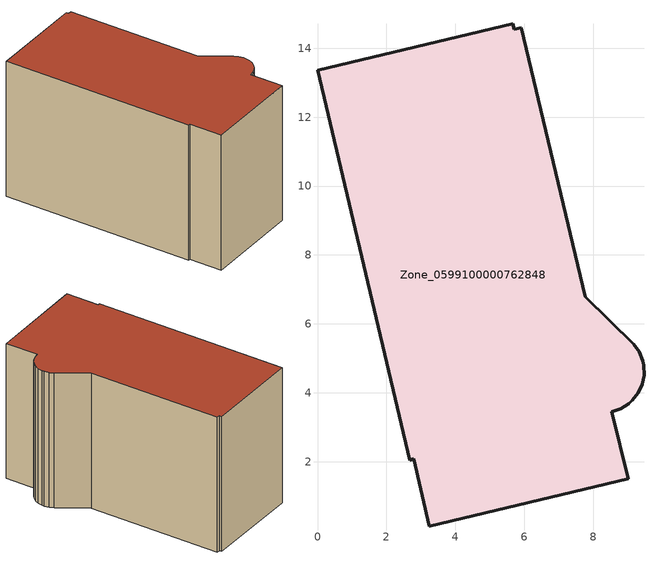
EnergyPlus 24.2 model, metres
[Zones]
Zone_0599100000762848
 floor ground (C_G): 9.01,1.51 3.25,0.13 2.8,2.09 2.68,2.04 0,13.36 5.67,14.7 5.71,14.55 5.91,14.59 7.77,6.79 9.18,5.41 9.34,5.18 9.44,4.93 9.47,4.79 9.47,4.52 9.42,4.25 9.31,4 9.14,3.78 9.03,3.69 8.8,3.54 8.54,3.45 z0
 wall outside (C_F): 8.8,3.54 9.03,3.69 9.14,3.78 9.31,4 9.42,4.25 9.47,4.52 9.47,4.79 9.44,4.93 9.34,5.18 9.18,5.41 7.77,6.79 5.91,14.59 5.71,14.55 5.67,14.7 0,13.36 2.68,2.04 2.8,2.09 3.25,0.13 9.01,1.51 8.54,3.45 8.8,3.54 z0:8.49
 roof outside (C_R): 3.25,0.13 9.01,1.51 8.54,3.45 8.8,3.54 9.03,3.69 9.14,3.78 9.31,4 9.42,4.25 9.47,4.52 9.47,4.79 9.44,4.93 9.34,5.18 9.18,5.41 7.77,6.79 5.91,14.59 5.71,14.55 5.67,14.7 0,13.36 2.68,2.04 2.8,2.09 z8.49
[BUILDING]
Pand.0599100000762848: North Axis=0; Terrain=City; Loads Convergence Tolerance Value=0.04; Temperature Convergence Tolerance Value=0.4; Solar Distribution=FullExterior; Maximum Number of Warmup Days=25; Minimum Number of Warmup Days=1
[Site:Location]
Rotterdam.The.Hague.AP_ZH_NLD Design_Conditions: Latitude=51.96; Longitude=4.45; Time Zone=1; Elevation=-4.5
[SITE:GROUNDTEMPERATURE:BUILDINGSURFACE]
18, 18, 18, 18, 18, 18, 18, 18, 18, 18, 18, 18
[MATERIAL] Thermal Absorptance=0.9; Solar Absorptance=0.7; Visible Absorptance=0.7
Name | Roughness | Thickness | Conductivity | Density | Specific Heat
G.D.1992-2005 | MediumSmooth | 0.15 | 0.06 | 540 | 1210
F.D.1992-2005 | Rough | 0.3 | 0.12 | 1920 | 840
R.D.1992-2005 | MediumRough | 0.2 | 0.08 | 1500 | 1000
[CONSTRUCTION]
C_G: G.D.1992-2005
C_F: F.D.1992-2005
C_R: R.D.1992-2005
[ZONE]
Zone_0599100000762848: Type=1; Multiplier=1; Ceiling Height=Autocalculate; Volume=Autocalculate; Floor Area=autocalculate; Part of Total Floor Area=Yes
[ZONEINFILTRATION:DESIGNFLOWRATE]
Infil_Zone_0599100000762848: Zone or ZoneList or Space or SpaceList=Zone_0599100000762848; Schedule=AlwaysOn; Design Flow Rate Calculation Method=Flow/Area; Flow Rate per Floor Area=0.0021; Constant Term Coefficient=1; Temperature Term Coefficient=0; Velocity Term Coefficient=0; Velocity Squared Term Coefficient=0
[HVACTEMPLATE:ZONE:IDEALLOADSAIRSYSTEM]
Zone_0599100000762848: Maximum Heating Supply Air Temperature=50; Minimum Cooling Supply Air Temperature=13; Maximum Heating Supply Air Humidity Ratio=0.0156; Minimum Cooling Supply Air Humidity Ratio=0.0077; Heating Limit=NoLimit; Cooling Limit=NoLimit; Dehumidification Control Type=ConstantSensibleHeatRatio; Cooling Sensible Heat Ratio=0.7; Dehumidification Setpoint=60; Humidification Control Type=None; Humidification Setpoint=30; Outdoor Air Method=None; Outdoor Air Flow Rate per Person=0.00944; Outdoor Air Flow Rate per Zone Floor Area=0; Outdoor Air Flow Rate per Zone=0; Demand Controlled Ventilation Type=None; Outdoor Air Economizer Type=NoEconomizer; Heat Recovery Type=None; Sensible Heat Recovery Effectiveness=0.7; Latent Heat Recovery Effectiveness=0.65
[ZONECONTROL:THERMOSTAT]
ThermostatControl_Zone_0599100000762848: Zone or ZoneList=Zone_0599100000762848; Control Type Schedule=DualSetpointControlType; Control 1=Thermostat_Zone_0599100000762848; Temperature Difference Between Cutout And Setpoint=0
[THERMOSTATSETPOINT:DUALSETPOINT]
Thermostat_Zone_0599100000762848: Heating Setpoint Temperature Schedule=HeatingSetpoint_Zone_0599100000762848; Cooling Setpoint Temperature Schedule=CoolingSetpoint_Zone_0599100000762848
[SCHEDULE:COMPACT]
HeatingSetpoint_Zone_0599100000762848: Through: 12/31, For: AllDays, Until: 24:00, 21
CoolingSetpoint_Zone_0599100000762848: Through: 12/31, For: AllDays, Until: 24:00, 24
DualSetpointControlType: Through: 12/31, For: AllDays, Until: 24:00, 4
AlwaysOn: Through: 12/31, For: AllDays, Until: 24:00, 1
